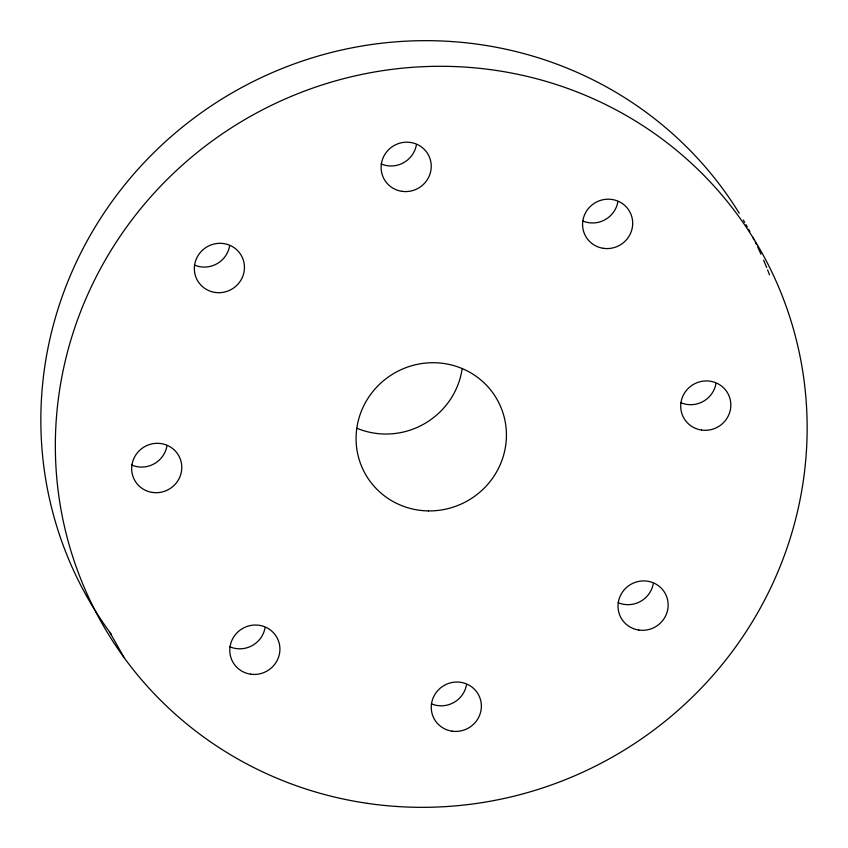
<?xml version="1.0" encoding="UTF-8"?>
<svg xmlns="http://www.w3.org/2000/svg" width="848" height="848" viewBox="0 0 848 848"><rect width="100%" height="100%" fill="white"/><g stroke="black" fill="none" stroke-linecap="round" stroke-linejoin="round"><path stroke-width="1.27" d="M109.646 632.067L124.147 657.688M462.171 368.679A75.684 73.596 -29.5 0 1 356.976 428.251M748.572 229.278A378.42 367.958 -29.5 0 1 749.844 231.61M752.929 237.482A378.42 367.958 -29.5 0 1 754.126 239.846M755.314 242.221A378.42 367.958 -29.5 0 1 756.48 244.606M757.635 246.991A378.42 367.958 -29.5 0 1 760.974 254.188M763.624 260.23A378.42 367.958 -29.5 0 1 766.645 267.512M767.62 269.95A378.42 367.958 -29.5 0 1 769.496 274.826M111.194 634.166A378.42 367.958 -29.5 0 1 210.527 106.36A378.42 367.958 -29.5 0 1 739.244 213.24M743.346 220.045A378.42 367.958 -29.5 0 1 744.671 222.335M745.986 224.646A378.42 367.958 -29.5 0 1 747.289 226.957M166.918 445.995A25.228 24.528 -29.5 0 1 131.726 465.054M416.379 144.881A25.228 24.528 -29.5 0 1 381.176 163.94M229.607 245.994A25.228 24.528 -29.5 0 1 194.404 265.053M715.966 383.603A25.228 24.528 -29.5 0 1 680.764 402.662M617.842 201.877A25.228 24.528 -29.5 0 1 582.64 220.936M653.289 583.604A25.228 24.528 -29.5 0 1 618.086 602.652M466.517 684.718A25.228 24.528 -29.5 0 1 431.314 703.776M265.053 627.721A25.228 24.528 -29.5 0 1 229.85 646.78M428.41 510.909A75.684 73.596 -29.5 0 0 497.734 400.648A75.684 73.596 -29.5 0 0 367.608 398.878A75.684 73.596 -29.5 0 0 428.41 510.909M367.375 803.353A378.42 367.958 -29.5 0 0 783.997 300.457A378.42 367.958 -29.5 0 0 142.379 206.626A378.42 367.958 -29.5 0 0 367.375 803.353M701.519 430.053A25.228 24.528 -29.5 0 0 729.291 396.525A25.228 24.528 -29.5 0 0 686.52 390.271A25.228 24.528 -29.5 0 0 701.519 430.053M603.384 248.326A25.228 24.528 -29.5 0 0 631.156 214.798A25.228 24.528 -29.5 0 0 588.385 208.544A25.228 24.528 -29.5 0 0 603.384 248.326M401.931 191.33A25.228 24.528 -29.5 0 0 429.703 157.802A25.228 24.528 -29.5 0 0 386.921 151.548A25.228 24.528 -29.5 0 0 401.931 191.33M215.148 292.443A25.228 24.528 -29.5 0 0 242.92 258.926A25.228 24.528 -29.5 0 0 200.149 252.662A25.228 24.528 -29.5 0 0 215.148 292.443M152.47 492.444A25.228 24.528 -29.5 0 0 180.242 458.916A25.228 24.528 -29.5 0 0 137.471 452.662A25.228 24.528 -29.5 0 0 152.47 492.444M250.595 674.171A25.228 24.528 -29.5 0 0 278.377 640.643A25.228 24.528 -29.5 0 0 235.596 634.389A25.228 24.528 -29.5 0 0 250.595 674.171M638.83 630.053A25.228 24.528 -29.5 0 0 666.613 596.526A25.228 24.528 -29.5 0 0 623.831 590.272A25.228 24.528 -29.5 0 0 638.83 630.053M452.058 731.167A25.228 24.528 -29.5 0 0 479.83 697.639A25.228 24.528 -29.5 0 0 437.059 691.385A25.228 24.528 -29.5 0 0 452.058 731.167"/></g></svg>
